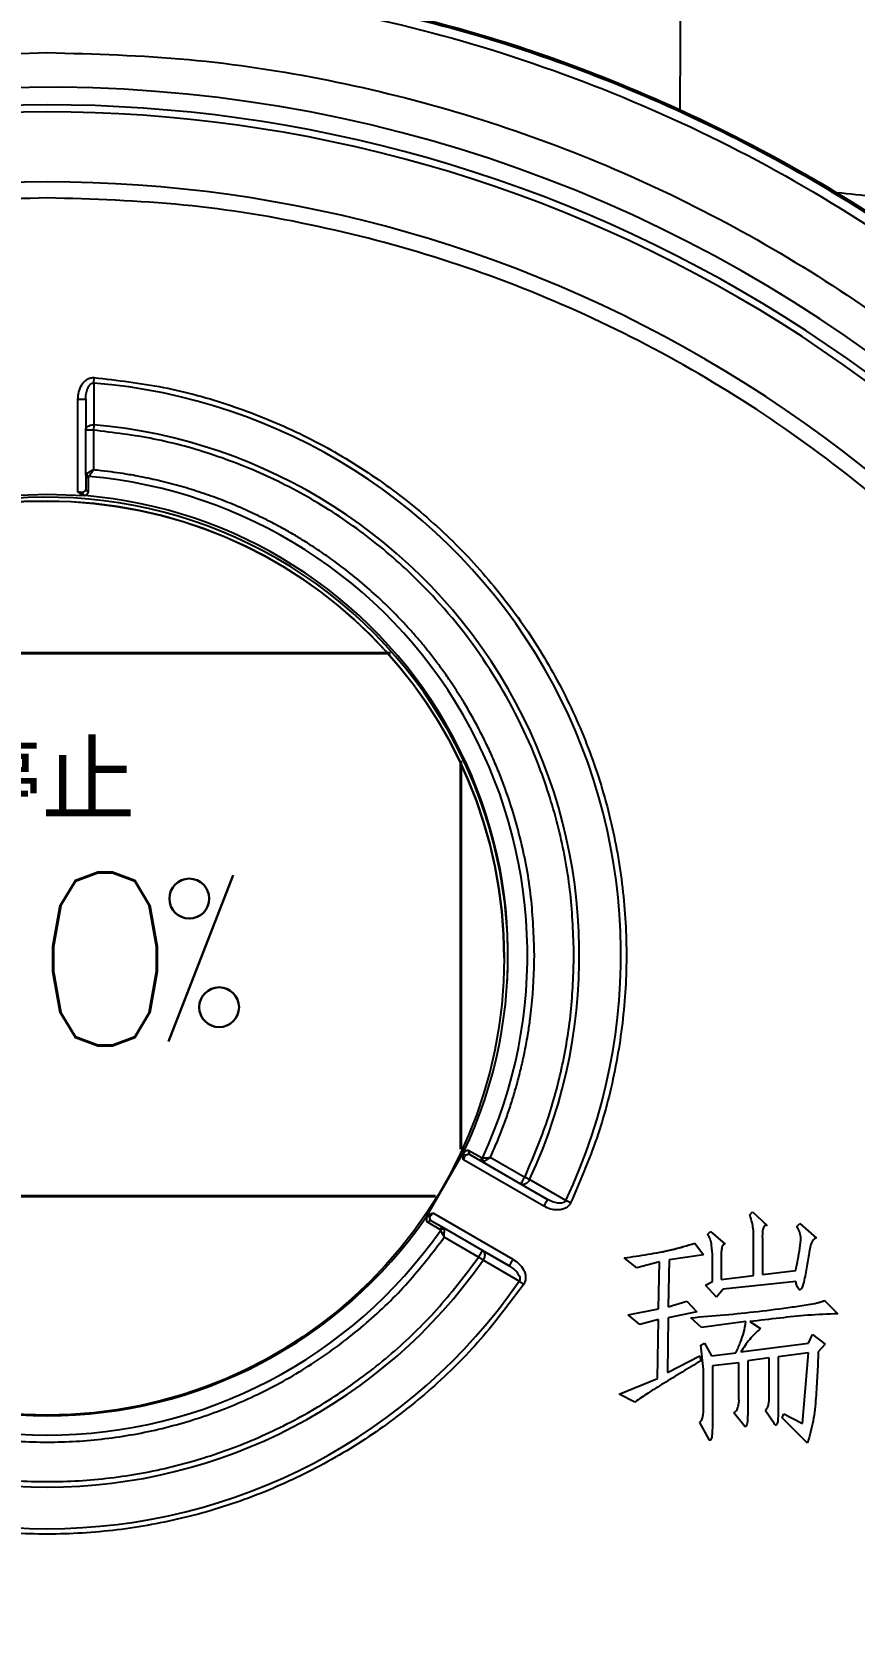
# Model space of a CAD drawing. Header units: millimetres. Extents: x 2085 to 4229, y 754 to 2271.
# Drawn here: x 2729.5 to 2783, y 2027.9 to 2131.8 of the extents above; entities that cross this region are included whole.
import ezdxf

# ---------------------------------------------------------------- set-up
doc = ezdxf.new("R2010")
doc.units = ezdxf.units.MM
for name, color, linetype, lineweight in [('DIM', 4, 'Continuous', 13), ('标注', 3, 'Continuous', 13), ('粗实线', 7, 'Continuous', 40)]:
    doc.layers.add(name, color=color, linetype=linetype, lineweight=lineweight)
doc.styles.add('01', font='txt.shx')

msp = doc.modelspace()

# ---------------------------------------------------------------- linework, layer by layer
at = {"color": 7, "linetype": 'Continuous', "lineweight": 25}
for p, q in [((2733.508, 2108.92), (2733.536, 2109.272)), ((2733.508, 2108.92), (2733.51, 2106.203)), ((2732.479, 2101.823), (2732.479, 2107.858)), ((2732.979, 2107.858), (2732.979, 2105.85)), ((2732.979, 2102.959), (2732.979, 2105.85)), ((2733.51, 2106.203), (2733.479, 2105.85)), ((2733.479, 2105.85), (2733.479, 2103.264)), ((2732.979, 2102.959), (2732.979, 2102.023)), ((2733.163, 2101.842), (2733.163, 2102.778)), ((2728.006, 2101.587), (2730.479, 2101.689)), ((2730.479, 2101.689), (2732.952, 2101.587)), ((2760.228, 2071.452), (2760.228, 2071.452)), ((2757.608, 2058.882), (2755.135, 2054.598)), ((2758.745, 2058.469), (2757.934, 2058.937)), ((2757.965, 2058.703), (2757.973, 2058.705)), ((2757.999, 2058.687), (2758.81, 2058.219)), ((2757.999, 2058.687), (2763.052, 2055.77)), ((2762.802, 2055.337), (2757.575, 2058.354)), ((2758.784, 2058.237), (2758.812, 2058.219)), ((2761.314, 2056.773), (2758.81, 2058.219)), ((2761.564, 2057.206), (2759.324, 2058.499)), ((2763.052, 2055.77), (2761.314, 2056.773)), ((2764.236, 2055.697), (2761.884, 2057.057)), ((2763.383, 2055.613), (2763.052, 2055.77)), ((2756.31, 2053.889), (2755.499, 2054.357)), ((2760.552, 2051.44), (2755.499, 2054.357)), ((2755.575, 2054.89), (2760.802, 2051.873)), ((2776.213, 2054.773), (2776.405, 2054.965)), ((2776.213, 2054.773), (2776.405, 2054.965)), ((2776.213, 2054.773), (2776.213, 2054.773)), ((2776.405, 2054.965), (2777.362, 2054.071)), ((2776.405, 2054.965), (2776.405, 2054.965)), ((2776.405, 2054.965), (2777.362, 2054.071)), ((2755.251, 2054.288), (2756.061, 2053.819)), ((2758.814, 2052.443), (2756.31, 2053.889)), ((2773.469, 2053.497), (2773.66, 2053.688)), ((2773.469, 2053.497), (2773.66, 2053.688)), ((2773.469, 2053.497), (2773.469, 2053.497)), ((2773.66, 2053.688), (2774.618, 2052.858)), ((2773.66, 2053.688), (2773.66, 2053.688)), ((2773.66, 2053.688), (2774.618, 2052.858)), ((2777.362, 2054.071), (2777.362, 2054.071)), ((2779.277, 2054.007), (2779.469, 2054.199)), ((2779.277, 2054.007), (2779.469, 2054.199)), ((2779.277, 2054.007), (2779.277, 2054.007)), ((2779.469, 2054.199), (2780.554, 2053.241)), ((2779.469, 2054.199), (2779.469, 2054.199)), ((2779.469, 2054.199), (2780.554, 2053.241)), ((2758.564, 2052.01), (2756.324, 2053.303)), ((2758.814, 2052.443), (2760.552, 2051.44)), ((2772.639, 2052.922), (2773.214, 2052.156)), ((2772.639, 2052.922), (2772.639, 2052.922)), ((2772.639, 2052.922), (2773.214, 2052.156)), ((2774.618, 2052.858), (2774.618, 2052.858)), ((2776.469, 2050.816), (2776.469, 2053.114)), ((2777.043, 2053.05), (2777.043, 2050.88)), ((2780.554, 2053.241), (2780.554, 2053.241)), ((2761.207, 2050.451), (2758.853, 2051.807)), ((2768.874, 2051.327), (2768.044, 2051.965)), ((2768.044, 2051.965), (2768.044, 2051.965)), ((2770.342, 2051.709), (2768.874, 2051.327)), ((2770.278, 2048.646), (2770.342, 2051.709)), ((2770.278, 2048.646), (2770.342, 2051.709)), ((2770.98, 2051.837), (2770.916, 2048.774)), ((2773.214, 2052.156), (2770.98, 2051.837)), ((2773.214, 2052.156), (2773.214, 2052.156)), ((2773.788, 2050.433), (2773.788, 2052.029)), ((2774.363, 2051.709), (2774.363, 2050.561)), ((2773.341, 2050.178), (2773.788, 2050.433)), ((2773.341, 2050.178), (2773.788, 2050.433)), ((2773.788, 2050.433), (2773.788, 2050.433)), ((2774.363, 2050.561), (2776.469, 2050.816)), ((2774.363, 2050.561), (2776.469, 2050.816)), ((2774.363, 2050.561), (2774.363, 2050.561)), ((2779.213, 2050.433), (2774.49, 2049.922)), ((2776.469, 2050.816), (2776.469, 2050.816)), ((2777.043, 2050.88), (2779.213, 2051.135)), ((2777.043, 2050.88), (2779.213, 2051.135)), ((2777.043, 2050.88), (2777.043, 2050.88)), ((2779.213, 2051.135), (2779.213, 2051.135)), ((2770.916, 2048.774), (2772.129, 2049.156)), ((2772.129, 2049.156), (2772.767, 2048.454)), ((2772.129, 2049.156), (2772.129, 2049.156)), ((2772.129, 2049.156), (2772.767, 2048.454)), ((2774.043, 2049.412), (2773.341, 2050.178)), ((2773.341, 2050.178), (2773.341, 2050.178)), ((2774.49, 2049.922), (2774.043, 2049.412)), ((2781.064, 2049.22), (2781.958, 2048.327)), ((2781.064, 2049.22), (2781.064, 2049.22)), ((2781.064, 2049.22), (2781.958, 2048.327)), ((2768.299, 2048.263), (2770.278, 2048.646)), ((2769.065, 2047.625), (2768.299, 2048.263)), ((2768.299, 2048.263), (2768.299, 2048.263)), ((2770.278, 2048.646), (2770.278, 2048.646)), ((2772.767, 2048.454), (2770.916, 2048.071)), ((2772.767, 2048.454), (2772.767, 2048.454)), ((2781.958, 2048.327), (2781.958, 2048.327)), ((2770.278, 2047.944), (2769.065, 2047.625)), ((2770.214, 2044.114), (2770.278, 2047.944)), ((2770.214, 2044.114), (2770.278, 2047.944)), ((2770.916, 2048.071), (2770.852, 2044.497)), ((2773.086, 2047.433), (2772.384, 2048.071)), ((2772.384, 2048.071), (2772.384, 2048.071)), ((2775.958, 2047.816), (2773.086, 2047.433)), ((2776.213, 2047.816), (2776.916, 2047.369)), ((2776.213, 2047.816), (2776.916, 2047.369)), ((2776.916, 2047.369), (2776.916, 2047.369)), ((2773.022, 2046.284), (2773.278, 2046.412)), ((2773.022, 2046.284), (2773.278, 2046.412)), ((2773.214, 2044.689), (2773.022, 2046.284)), ((2773.022, 2046.284), (2773.022, 2046.284)), ((2773.278, 2046.412), (2773.724, 2045.582)), ((2773.278, 2046.412), (2773.278, 2046.412)), ((2773.278, 2046.412), (2773.724, 2045.582)), ((2775.639, 2045.838), (2780.043, 2046.412)), ((2775.639, 2045.838), (2780.043, 2046.412)), ((2780.043, 2046.412), (2780.298, 2046.986)), ((2780.043, 2046.412), (2780.298, 2046.986)), ((2780.043, 2046.412), (2780.043, 2046.412)), ((2780.298, 2046.986), (2781.128, 2046.348)), ((2780.298, 2046.986), (2780.298, 2046.986)), ((2780.298, 2046.986), (2781.128, 2046.348)), ((2781.128, 2046.348), (2780.681, 2045.838)), ((2781.128, 2046.348), (2781.128, 2046.348)), ((2770.852, 2044.497), (2772.958, 2045.582)), ((2770.852, 2044.497), (2772.958, 2045.582)), ((2772.958, 2045.582), (2773.022, 2045.263)), ((2772.958, 2045.582), (2772.958, 2045.582)), ((2772.958, 2045.582), (2773.022, 2045.263)), ((2773.022, 2045.263), (2773.022, 2045.263)), ((2773.724, 2045.582), (2775.32, 2045.774)), ((2773.724, 2045.582), (2775.32, 2045.774)), ((2773.724, 2045.582), (2773.724, 2045.582)), ((2775.511, 2045.135), (2773.788, 2044.944)), ((2775.32, 2045.774), (2775.32, 2045.774)), ((2775.511, 2042.965), (2775.511, 2045.135)), ((2777.49, 2045.455), (2776.086, 2045.263)), ((2776.086, 2045.263), (2776.086, 2041.88)), ((2777.49, 2042.902), (2777.49, 2045.455)), ((2780.043, 2045.774), (2778.064, 2045.518)), ((2778.064, 2045.518), (2778.064, 2041.88)), ((2779.66, 2041.178), (2780.043, 2045.774)), ((2767.725, 2043.093), (2770.214, 2044.114)), ((2770.214, 2044.114), (2770.214, 2044.114)), ((2773.214, 2042.136), (2773.214, 2044.689)), ((2773.788, 2044.944), (2773.788, 2041.178)), ((2768.746, 2042.582), (2767.725, 2043.093)), ((2767.725, 2043.093), (2767.725, 2043.093)), ((2773.214, 2042.136), (2773.214, 2042.136)), ((2775.894, 2040.987), (2775.192, 2041.88)), ((2775.192, 2041.88), (2775.192, 2041.88)), ((2777.809, 2041.178), (2777.235, 2042.008)), ((2777.235, 2042.008), (2777.235, 2042.008)), ((2773.597, 2040.093), (2772.958, 2041.242)), ((2772.958, 2041.242), (2772.958, 2041.242)), ((2778.32, 2041.561), (2778.447, 2041.817)), ((2778.32, 2041.561), (2778.447, 2041.817)), ((2779.979, 2039.902), (2778.32, 2041.561)), ((2778.32, 2041.561), (2778.32, 2041.561)), ((2778.447, 2041.817), (2779.66, 2041.178)), ((2778.447, 2041.817), (2778.447, 2041.817)), ((2778.447, 2041.817), (2779.66, 2041.178)), ((2779.66, 2041.178), (2779.66, 2041.178))]:
    msp.add_line(p, q, dxfattribs=at)
at = {"color": 7, "linetype": 'Continuous', "lineweight": 25, "flags": 128}
for points in [[(2732.479, 2107.858), (2732.576, 2107.858), (2732.67, 2107.858), (2732.757, 2107.858), (2732.832, 2107.858), (2732.895, 2107.858), (2732.941, 2107.858), (2732.969, 2107.858), (2732.979, 2107.858)], [(2733.479, 2105.85), (2733.381, 2105.85), (2733.288, 2105.85), (2733.201, 2105.85), (2733.125, 2105.85), (2733.063, 2105.85), (2733.017, 2105.85), (2732.989, 2105.85), (2732.979, 2105.85)], [(2761.314, 2056.773), (2761.318, 2056.782), (2761.333, 2056.806), (2761.356, 2056.846), (2761.387, 2056.9), (2761.425, 2056.966), (2761.468, 2057.041), (2761.515, 2057.122), (2761.564, 2057.206)], [(2761.884, 2057.057), (2761.851, 2057.072), (2761.815, 2057.089), (2761.777, 2057.107), (2761.737, 2057.125), (2761.695, 2057.145), (2761.652, 2057.165), (2761.608, 2057.186), (2761.564, 2057.206)], [(2763.052, 2055.77), (2763.047, 2055.761), (2763.033, 2055.737), (2763.01, 2055.697), (2762.979, 2055.643), (2762.941, 2055.577), (2762.898, 2055.502), (2762.851, 2055.421), (2762.802, 2055.337)], [(2764.555, 2055.545), (2764.511, 2055.566), (2764.467, 2055.587), (2764.424, 2055.607), (2764.382, 2055.627), (2764.342, 2055.646), (2764.304, 2055.664), (2764.269, 2055.681), (2764.236, 2055.697)], [(2758.564, 2052.01), (2758.612, 2052.095), (2758.659, 2052.176), (2758.702, 2052.251), (2758.74, 2052.316), (2758.771, 2052.37), (2758.795, 2052.41), (2758.809, 2052.435), (2758.814, 2052.443)], [(2758.853, 2051.807), (2758.823, 2051.828), (2758.791, 2051.851), (2758.757, 2051.875), (2758.72, 2051.9), (2758.682, 2051.927), (2758.643, 2051.954), (2758.604, 2051.982), (2758.564, 2052.01)], [(2760.802, 2051.873), (2760.753, 2051.788), (2760.706, 2051.707), (2760.663, 2051.632), (2760.625, 2051.566), (2760.594, 2051.513), (2760.571, 2051.472), (2760.557, 2051.448), (2760.552, 2051.44)], [(2761.207, 2050.451), (2761.237, 2050.43), (2761.27, 2050.408), (2761.304, 2050.384), (2761.341, 2050.359), (2761.379, 2050.332), (2761.418, 2050.305), (2761.458, 2050.278), (2761.498, 2050.25)]]:
    msp.add_lwpolyline(points, dxfattribs=at)
at = {"color": 7, "linetype": 'Continuous', "lineweight": 25}
msp.add_circle((2730.478, 2071.484), 29.75, dxfattribs=at)
for centre, radius, start, end in [((2730.479, 2036.689), 91.48, 295.79271, 180), ((2730.479, 2036.689), 90.341, 353.64897, 186.35103), ((2730.479, 2036.689), 89.875, 353.64897, 186.35103), ((2730.479, 2036.689), 85.319, 353.33017, 186.66983), ((2730.479, 2071.689), 37.354, 334.65071, 85.34929), ((2730.479, 2071.689), 34.646, 335.01875, 84.98125), ((2733.168, 2102.968), 0.19, 182.68765, 268.51066), ((2733.251, 2103.056), 0.229, 190.10455, 254.91841), ((2730.479, 2071.689), 31.264, 334.97704, 85.02296), ((2730.478, 2071.484), 30, 357.22072, 180), ((2730.478, 2071.484), 29.75, 0, 179.93876), ((2730.479, 2071.689), 30, 334.72923, 85.27077), ((2733.168, 2102.032), 0.189, 182.6801, 268.38296), ((2758.101, 2058.847), 0.189, 151.61704, 237.31779), ((2758.912, 2058.378), 0.19, 151.48921, 237.31239), ((2759.03, 2058.406), 0.229, 165.08163, 229.89541), ((2730.479, 2071.689), 30, 214.72923, 325.27077), ((2755.412, 2054.189), 0.189, 62.68036, 148.38305), ((2730.479, 2071.689), 31.264, 214.97704, 325.02296), ((2756.223, 2053.72), 0.19, 62.6879, 148.51075), ((2756.258, 2053.605), 0.229, 70.10472, 134.91824), ((2730.479, 2071.689), 34.646, 215.01875, 324.98125), ((2730.479, 2071.689), 37.354, 214.65071, 325.34929), ((2730.479, 2036.689), 91.48, 180, 290.22656)]:
    msp.add_arc(centre, radius, start, end, dxfattribs=at)
for points in [[(2741.268, 2134.363), (2744.92, 2133.839), (2752.223, 2132.791), (2762.866, 2129.672), (2773.109, 2125.464), (2782.81, 2120.108), (2791.849, 2113.704), (2800.112, 2106.322), (2807.493, 2098.06), (2813.898, 2089.021), (2819.253, 2079.32), (2823.461, 2069.077), (2826.58, 2058.434), (2827.629, 2051.131), (2828.153, 2047.479)], [(2747.507, 2134.11), (2750.421, 2133.522), (2756.248, 2132.346), (2764.743, 2129.593), (2772.972, 2126.146), (2780.843, 2121.946), (2788.343, 2117.101), (2792.936, 2113.326), (2795.233, 2111.439)], [(2747.811, 2134.161), (2751.105, 2133.475), (2757.694, 2132.102), (2767.246, 2128.781), (2776.429, 2124.577), (2785.132, 2119.442), (2793.269, 2113.452), (2800.753, 2106.665), (2807.509, 2099.151), (2813.464, 2090.989), (2818.562, 2082.264), (2822.727, 2073.063), (2826.006, 2063.496), (2827.351, 2056.902), (2828.023, 2053.605)], [(2636.738, 2036.69), (2636.825, 2039.757), (2637, 2045.893), (2638.403, 2055.007), (2640.628, 2063.945), (2643.736, 2072.62), (2647.674, 2080.95), (2652.411, 2088.853), (2657.9, 2096.254), (2664.088, 2103.081), (2670.915, 2109.269), (2678.316, 2114.757), (2686.219, 2119.495), (2694.548, 2123.433), (2703.224, 2126.541), (2712.162, 2128.766), (2721.276, 2130.169), (2727.411, 2130.343), (2730.479, 2130.43)], [(2730.479, 2130.43), (2733.547, 2130.343), (2739.682, 2130.169), (2748.796, 2128.766), (2757.734, 2126.541), (2766.41, 2123.433), (2774.739, 2119.495), (2782.642, 2114.757), (2790.043, 2109.269), (2796.87, 2103.081), (2803.058, 2096.254), (2808.547, 2088.853), (2813.284, 2080.95), (2817.222, 2072.62), (2820.33, 2063.945), (2822.555, 2055.007), (2823.958, 2045.893), (2824.132, 2039.757), (2824.219, 2036.69)], [(2730.479, 2120.975), (2727.516, 2120.885), (2721.591, 2120.705), (2712.802, 2119.25), (2704.209, 2116.945), (2695.908, 2113.73), (2687.991, 2109.664), (2680.546, 2104.786), (2673.655, 2099.152), (2667.396, 2092.824), (2661.838, 2085.873), (2657.043, 2078.375), (2653.063, 2070.414), (2649.944, 2062.078), (2647.715, 2053.46), (2646.424, 2044.657), (2646, 2035.759), (2646.508, 2029.852), (2646.763, 2026.899)], [(2814.195, 2026.899), (2814.449, 2029.852), (2814.958, 2035.759), (2814.534, 2044.657), (2813.243, 2053.46), (2811.014, 2062.078), (2807.895, 2070.414), (2803.915, 2078.375), (2799.12, 2085.873), (2793.561, 2092.824), (2787.302, 2099.152), (2780.412, 2104.786), (2772.967, 2109.664), (2765.05, 2113.73), (2756.749, 2116.945), (2748.156, 2119.25), (2739.367, 2120.705), (2733.442, 2120.885), (2730.479, 2120.975)], [(2733.536, 2109.272), (2735.045, 2109.096), (2738.062, 2108.744), (2742.465, 2107.53), (2746.696, 2105.834), (2750.691, 2103.629), (2754.391, 2100.963), (2757.744, 2097.869), (2760.699, 2094.394), (2763.214, 2090.588), (2765.252, 2086.508), (2766.784, 2082.211), (2767.787, 2077.761), (2768.246, 2073.223), (2768.158, 2068.661), (2767.511, 2064.148), (2766.361, 2059.728), (2765.157, 2056.939), (2764.555, 2055.545)], [(2732.793, 2101.79), (2732.746, 2101.796), (2732.65, 2101.806), (2732.536, 2101.817), (2732.479, 2101.823)], [(2757.575, 2058.354), (2757.599, 2058.406), (2757.647, 2058.511), (2757.685, 2058.599), (2757.705, 2058.643)], [(2755.39, 2054.634), (2755.419, 2054.673), (2755.476, 2054.75), (2755.542, 2054.843), (2755.575, 2054.89)], [(2704.634, 2053.303), (2705.399, 2052.303), (2706.929, 2050.301), (2709.655, 2047.672), (2712.65, 2045.364), (2715.904, 2043.434), (2719.363, 2041.903), (2722.98, 2040.794), (2726.703, 2040.122), (2730.479, 2039.896), (2734.255, 2040.122), (2737.978, 2040.794), (2741.595, 2041.903), (2745.053, 2043.434), (2748.308, 2045.364), (2751.303, 2047.672), (2754.029, 2050.301), (2755.559, 2052.303), (2756.324, 2053.303)], [(2702.394, 2052.01), (2703.22, 2050.914), (2704.872, 2048.723), (2707.825, 2045.842), (2711.075, 2043.312), (2714.612, 2041.195), (2718.374, 2039.515), (2722.311, 2038.298), (2726.365, 2037.561), (2730.479, 2037.314), (2734.592, 2037.561), (2738.647, 2038.298), (2742.584, 2039.515), (2746.346, 2041.195), (2749.883, 2043.312), (2753.133, 2045.842), (2756.086, 2048.723), (2757.738, 2050.914), (2758.564, 2052.01)], [(2761.498, 2050.25), (2760.592, 2049.031), (2758.778, 2046.594), (2755.526, 2043.388), (2751.941, 2040.572), (2748.034, 2038.215), (2743.875, 2036.343), (2739.519, 2034.987), (2735.032, 2034.165), (2730.479, 2033.89), (2725.926, 2034.165), (2721.439, 2034.987), (2717.083, 2036.343), (2712.924, 2038.215), (2709.017, 2040.572), (2705.432, 2043.388), (2702.179, 2046.594), (2700.366, 2049.031), (2699.46, 2050.25)], [(2730.479, 1942.949), (2727.411, 1943.036), (2721.276, 1943.21), (2712.162, 1944.614), (2703.224, 1946.839), (2694.548, 1949.946), (2686.219, 1953.885), (2678.316, 1958.622), (2670.915, 1964.111), (2664.088, 1970.299), (2657.9, 1977.126), (2652.411, 1984.527), (2647.674, 1992.43), (2643.736, 2000.759), (2640.628, 2009.435), (2638.403, 2018.373), (2637, 2027.487), (2636.825, 2033.622), (2636.738, 2036.69)], [(2824.219, 2036.69), (2824.132, 2033.622), (2823.958, 2027.487), (2822.555, 2018.373), (2820.33, 2009.435), (2817.222, 2000.759), (2813.284, 1992.43), (2808.547, 1984.527), (2803.058, 1977.126), (2796.87, 1970.299), (2790.043, 1964.111), (2782.642, 1958.622), (2774.739, 1953.885), (2766.41, 1949.946), (2757.734, 1946.839), (2748.796, 1944.614), (2739.682, 1943.21), (2733.547, 1943.036), (2730.479, 1942.949)]]:
    msp.add_open_spline(points, degree=3, dxfattribs=at)
for points, knots in [([(2771.689, 2134.705), (2771.686, 2133.715), (2771.682, 2131.735), (2771.676, 2128.806), (2771.672, 2127.107), (2771.671, 2126.543)], [0, 0, 0, 0, 0.4003335, 0.8006671, 1, 1, 1, 1]), ([(2747.811, 2134.161), (2750.477, 2133.621), (2755.923, 2132.518), (2764.048, 2129.95), (2772.259, 2126.6), (2780.426, 2122.322), (2788.201, 2117.362), (2792.918, 2113.439), (2795.183, 2111.555)], [0, 0, 0, 0, 0.1535242, 0.3136607, 0.480409, 0.6537687, 0.8337391, 1, 1, 1, 1]), ([(2781.537, 2121.344), (2781.658, 2121.335), (2783.409, 2121.203), (2786.861, 2120.67), (2792.356, 2119.809), (2798.34, 2118.831), (2804.659, 2117.984), (2808.709, 2117.913), (2810.72, 2117.877)], [0, 0, 0, 0, 0.0118812, 0.1717149, 0.3437603, 0.5639817, 0.7835609, 1, 1, 1, 1]), ([(2732.479, 2107.858), (2732.49, 2108.022), (2732.513, 2108.349), (2732.676, 2108.737), (2732.874, 2109), (2733.065, 2109.159), (2733.289, 2109.268), (2733.455, 2109.271), (2733.536, 2109.272)], [0, 0, 0, 0, 0.2498125, 0.4991926, 0.6288786, 0.7494851, 0.8773244, 1, 1, 1, 1]), ([(2732.979, 2107.858), (2732.984, 2107.98), (2732.995, 2108.219), (2733.073, 2108.506), (2733.172, 2108.706), (2733.264, 2108.826), (2733.36, 2108.896), (2733.444, 2108.922), (2733.486, 2108.92), (2733.508, 2108.92)], [0, 0, 0, 0, 0.2865456, 0.5610687, 0.6891901, 0.8054766, 0.906505, 0.9531764, 1, 1, 1, 1]), ([(2732.979, 2105.85), (2732.986, 2105.896), (2732.998, 2105.969), (2733.066, 2106.054), (2733.137, 2106.111), (2733.221, 2106.155), (2733.345, 2106.197), (2733.444, 2106.2), (2733.51, 2106.203)], [0, 0, 0, 0, 0.238585, 0.3787456, 0.4999975, 0.6362115, 0.761415, 1, 1, 1, 1]), ([(2764.772, 2071.689), (2764.727, 2073.016), (2764.637, 2075.706), (2763.894, 2079.738), (2762.459, 2084.464), (2759.912, 2089.695), (2756.369, 2094.407), (2752.643, 2097.981), (2749.105, 2100.593), (2745.332, 2102.698), (2741.421, 2104.272), (2737.469, 2105.365), (2734.797, 2105.69), (2733.479, 2105.85)], [0, 0, 0, 0, 0.0782769, 0.15871, 0.2411685, 0.3693291, 0.4998887, 0.586965, 0.6733385, 0.7588314, 0.8412717, 0.9217141, 1, 1, 1, 1]), ([(2733.479, 2103.264), (2733.427, 2103.236), (2733.339, 2103.188), (2733.211, 2103.117), (2733.102, 2103.058), (2733.05, 2103.029), (2733.026, 2103.016)], [0, 0, 0, 0, 0.2853443, 0.4845682, 0.757303, 1, 1, 1, 1]), ([(2733.479, 2103.264), (2733.446, 2103.215), (2733.39, 2103.131), (2733.308, 2103.011), (2733.239, 2102.907), (2733.207, 2102.858), (2733.191, 2102.835)], [0, 0, 0, 0, 0.2860062, 0.4846128, 0.7578444, 1, 1, 1, 1]), ([(2762.196, 2071.689), (2762.153, 2072.944), (2762.067, 2075.453), (2761.374, 2079.164), (2760.547, 2081.888), (2759.849, 2083.678), (2759.456, 2084.598), (2759.035, 2085.506), (2758.585, 2086.4), (2758.107, 2087.279), (2757.761, 2087.869), (2757.51, 2088.281), (2757.216, 2088.758), (2756.75, 2089.472), (2756.176, 2090.288), (2755.648, 2090.997), (2755.109, 2091.68), (2754.537, 2092.365), (2754.106, 2092.852), (2753.432, 2093.589), (2752.57, 2094.471), (2751.294, 2095.64), (2750.105, 2096.621), (2748.986, 2097.458), (2748.051, 2098.101), (2747.256, 2098.611), (2746.537, 2099.045), (2745.813, 2099.458), (2745.061, 2099.86), (2744.506, 2100.138), (2743.72, 2100.516), (2742.783, 2100.935), (2741.456, 2101.457), (2740.186, 2101.895), (2739.099, 2102.218), (2738.218, 2102.45), (2737.549, 2102.611), (2736.878, 2102.757), (2736.381, 2102.854), (2735.957, 2102.931), (2735.505, 2103.008), (2734.814, 2103.112), (2734.105, 2103.202), (2733.649, 2103.247), (2733.479, 2103.264)], [0, 0, 0, 0, 0.0803647, 0.1607294, 0.2410941, 0.2624684, 0.283842, 0.3052151, 0.3265873, 0.3479574, 0.3693255, 0.3704427, 0.3788854, 0.405204, 0.4251182, 0.4428013, 0.4618483, 0.4808946, 0.4999402, 0.5035205, 0.5449145, 0.57896, 0.6143836, 0.643615, 0.6685119, 0.6871043, 0.7041218, 0.7223404, 0.7405585, 0.758776, 0.762108, 0.7964253, 0.8245029, 0.853496, 0.8824879, 0.8971785, 0.9118685, 0.9265578, 0.9412466, 0.9442716, 0.9541998, 0.9705965, 0.9890576, 1, 1, 1, 1]), ([(2733.026, 2103.016), (2733.013, 2103.008), (2732.986, 2102.99), (2732.981, 2102.97), (2732.979, 2102.959)], [0, 0, 0, 0, 0.4553331, 1, 1, 1, 1]), ([(2733.163, 2102.778), (2733.164, 2102.789), (2733.167, 2102.809), (2733.183, 2102.827), (2733.191, 2102.835)], [0, 0, 0, 0, 0.5050343, 1, 1, 1, 1]), ([(2732.952, 2101.587), (2732.912, 2101.594), (2732.824, 2101.609), (2732.662, 2101.689), (2732.551, 2101.77), (2732.479, 2101.823)], [0, 0, 0, 0, 0.22952037, 0.49974701, 1, 1, 1, 1]), ([(2732.979, 2102.023), (2732.97, 2101.977), (2732.957, 2101.907), (2732.877, 2101.832), (2732.82, 2101.804), (2732.793, 2101.79)], [0, 0, 0, 0, 0.5069925, 0.7668968, 1, 1, 1, 1]), ([(2732.883, 2101.603), (2732.871, 2101.613), (2732.846, 2101.632), (2732.819, 2101.68), (2732.801, 2101.734), (2732.796, 2101.772), (2732.793, 2101.79)], [0, 0, 0, 0, 0.2602756, 0.5208003, 0.77013, 1, 1, 1, 1]), ([(2732.883, 2101.603), (2732.925, 2101.617), (2733.01, 2101.644), (2733.096, 2101.703), (2733.152, 2101.769), (2733.159, 2101.818), (2733.163, 2101.842)], [0, 0, 0, 0, 0.2457787, 0.4989916, 0.7466563, 1, 1, 1, 1]), ([(2732.952, 2101.587), (2732.938, 2101.588), (2732.918, 2101.591), (2732.895, 2101.597), (2732.887, 2101.601), (2732.883, 2101.603)], [0, 0, 0, 0, 0.5522801, 0.7827511, 1, 1, 1, 1]), ([(2759.324, 2058.499), (2759.456, 2058.795), (2759.72, 2059.387), (2760.082, 2060.289), (2760.418, 2061.201), (2760.725, 2062.122), (2761.004, 2063.053), (2761.254, 2063.992), (2761.405, 2064.641), (2761.508, 2065.117), (2761.625, 2065.672), (2761.778, 2066.516), (2761.919, 2067.477), (2762.125, 2069.163), (2762.165, 2070.555), (2762.196, 2071.689)], [0, 0, 0, 0, 0.0714438, 0.1428837, 0.2143199, 0.285763, 0.3572067, 0.4286378, 0.5000556, 0.5040645, 0.5360484, 0.6252562, 0.6932376, 0.7500931, 1, 1, 1, 1]), ([(2761.564, 2057.206), (2762.055, 2058.352), (2763.038, 2060.644), (2764.017, 2064.259), (2764.656, 2067.95), (2764.733, 2070.443), (2764.772, 2071.689)], [0, 0, 0, 0, 0.24998163, 0.49999978, 0.74998163, 1, 1, 1, 1]), ([(2757.575, 2058.354), (2757.566, 2058.443), (2757.551, 2058.579), (2757.563, 2058.759), (2757.594, 2058.843), (2757.608, 2058.882)], [0, 0, 0, 0, 0.5002105, 0.7688311, 1, 1, 1, 1]), ([(2757.934, 2058.937), (2757.911, 2058.946), (2757.866, 2058.964), (2757.78, 2058.948), (2757.687, 2058.903), (2757.62, 2058.843), (2757.588, 2058.814)], [0, 0, 0, 0, 0.2532366, 0.5010025, 0.7541237, 1, 1, 1, 1]), ([(2757.588, 2058.814), (2757.588, 2058.818), (2757.588, 2058.827), (2757.594, 2058.85), (2757.602, 2058.869), (2757.608, 2058.882)], [0, 0, 0, 0, 0.2208696, 0.4522607, 1, 1, 1, 1]), ([(2757.705, 2058.643), (2757.705, 2058.643), (2757.705, 2058.643), (2757.704, 2058.643), (2757.704, 2058.643), (2757.703, 2058.643), (2757.7, 2058.646), (2757.686, 2058.655), (2757.656, 2058.68), (2757.62, 2058.721), (2757.594, 2058.77), (2757.59, 2058.799), (2757.588, 2058.814)], [0, 0, 0, 0, 0.00008506, 0.00025613, 0.00088898, 0.00334958, 0.01310734, 0.05236375, 0.21500365, 0.50523338, 0.75151104, 1, 1, 1, 1]), ([(2757.705, 2058.643), (2757.73, 2058.659), (2757.783, 2058.695), (2757.888, 2058.726), (2757.955, 2058.702), (2757.999, 2058.687)], [0, 0, 0, 0, 0.2330855, 0.4930071, 1, 1, 1, 1]), ([(2758.809, 2058.465), (2758.797, 2058.462), (2758.773, 2058.457), (2758.755, 2058.465), (2758.745, 2058.469)], [0, 0, 0, 0, 0.49497016, 1, 1, 1, 1]), ([(2758.809, 2058.465), (2758.836, 2058.467), (2758.895, 2058.47), (2759.019, 2058.478), (2759.165, 2058.489), (2759.265, 2058.495), (2759.324, 2058.499)], [0, 0, 0, 0, 0.2421389, 0.5153871, 0.7139591, 1, 1, 1, 1]), ([(2758.81, 2058.219), (2758.82, 2058.216), (2758.84, 2058.209), (2758.869, 2058.224), (2758.882, 2058.231)], [0, 0, 0, 0, 0.5446681, 1, 1, 1, 1]), ([(2758.882, 2058.231), (2758.905, 2058.245), (2758.954, 2058.274), (2759.057, 2058.337), (2759.183, 2058.413), (2759.272, 2058.467), (2759.324, 2058.499)], [0, 0, 0, 0, 0.2335876, 0.4987544, 0.7053729, 1, 1, 1, 1]), ([(2761.884, 2057.057), (2761.849, 2057.001), (2761.797, 2056.917), (2761.699, 2056.83), (2761.619, 2056.78), (2761.533, 2056.747), (2761.426, 2056.73), (2761.357, 2056.757), (2761.314, 2056.773)], [0, 0, 0, 0, 0.2385849, 0.3638389, 0.5000025, 0.6213043, 0.7614151, 1, 1, 1, 1]), ([(2764.555, 2055.545), (2764.514, 2055.476), (2764.428, 2055.334), (2764.222, 2055.194), (2763.988, 2055.107), (2763.661, 2055.068), (2763.244, 2055.121), (2762.949, 2055.265), (2762.802, 2055.337)], [0, 0, 0, 0, 0.1225406, 0.2507283, 0.3708535, 0.5011377, 0.7505279, 1, 1, 1, 1]), ([(2764.236, 2055.697), (2764.226, 2055.678), (2764.207, 2055.64), (2764.142, 2055.58), (2764.033, 2055.532), (2763.883, 2055.513), (2763.659, 2055.525), (2763.495, 2055.578), (2763.383, 2055.613)], [0, 0, 0, 0, 0.06574553, 0.13122986, 0.27289447, 0.43590199, 0.61544419, 1, 1, 1, 1]), ([(2755.135, 2054.598), (2755.161, 2054.63), (2755.218, 2054.698), (2755.368, 2054.798), (2755.494, 2054.854), (2755.575, 2054.89)], [0, 0, 0, 0, 0.2295204, 0.499747, 1, 1, 1, 1]), ([(2755.135, 2054.598), (2755.143, 2054.61), (2755.155, 2054.626), (2755.172, 2054.643), (2755.18, 2054.647), (2755.184, 2054.65)], [0, 0, 0, 0, 0.5522801, 0.7827511, 1, 1, 1, 1]), ([(2755.184, 2054.65), (2755.174, 2054.607), (2755.155, 2054.519), (2755.163, 2054.416), (2755.192, 2054.334), (2755.231, 2054.303), (2755.251, 2054.288)], [0, 0, 0, 0, 0.245779, 0.4989923, 0.7466569, 1, 1, 1, 1]), ([(2755.39, 2054.634), (2755.369, 2054.643), (2755.332, 2054.658), (2755.276, 2054.668), (2755.225, 2054.666), (2755.197, 2054.655), (2755.184, 2054.65)], [0, 0, 0, 0, 0.2846576, 0.5003137, 0.7483807, 1, 1, 1, 1]), ([(2755.499, 2054.357), (2755.463, 2054.387), (2755.41, 2054.434), (2755.384, 2054.541), (2755.388, 2054.604), (2755.39, 2054.634)], [0, 0, 0, 0, 0.5069925, 0.7668968, 1, 1, 1, 1]), ([(2776.469, 2053.114), (2776.47, 2053.398), (2776.473, 2053.964), (2776.3, 2054.504), (2776.213, 2054.773)], [0, 0, 0, 0, 0.50135613, 1, 1, 1, 1]), ([(2756.061, 2053.819), (2756.069, 2053.813), (2756.085, 2053.801), (2756.093, 2053.778), (2756.096, 2053.767)], [0, 0, 0, 0, 0.5050343, 1, 1, 1, 1]), ([(2756.324, 2053.303), (2756.298, 2053.356), (2756.253, 2053.447), (2756.19, 2053.578), (2756.135, 2053.689), (2756.109, 2053.742), (2756.096, 2053.767)], [0, 0, 0, 0, 0.2860062, 0.4846128, 0.7578444, 1, 1, 1, 1]), ([(2756.335, 2053.82), (2756.335, 2053.835), (2756.333, 2053.867), (2756.318, 2053.881), (2756.31, 2053.889)], [0, 0, 0, 0, 0.4553331, 1, 1, 1, 1]), ([(2756.324, 2053.303), (2756.326, 2053.362), (2756.328, 2053.463), (2756.331, 2053.609), (2756.334, 2053.733), (2756.335, 2053.792), (2756.335, 2053.82)], [0, 0, 0, 0, 0.2853443, 0.4845682, 0.757303, 1, 1, 1, 1]), ([(2773.788, 2052.029), (2773.78, 2052.283), (2773.768, 2052.664), (2773.667, 2053.168), (2773.535, 2053.387), (2773.469, 2053.497)], [0, 0, 0, 0, 0.5005014, 0.7507427, 1, 1, 1, 1]), ([(2777.362, 2054.071), (2777.337, 2054.077), (2777.3, 2054.087), (2777.249, 2054.08), (2777.204, 2054.061), (2777.154, 2054.019), (2777.078, 2053.886), (2777.024, 2053.553), (2777.036, 2053.251), (2777.043, 2053.05)], [0, 0, 0, 0, 0.0628935, 0.0931861, 0.1255191, 0.1834586, 0.2508615, 0.5002621, 1, 1, 1, 1]), ([(2779.213, 2051.135), (2779.309, 2051.617), (2779.454, 2052.338), (2779.574, 2053.2), (2779.471, 2053.691), (2779.342, 2053.902), (2779.277, 2054.007)], [0, 0, 0, 0, 0.50040255, 0.75006068, 0.87501107, 1, 1, 1, 1]), ([(2758.814, 2052.443), (2758.84, 2052.424), (2758.894, 2052.384), (2758.946, 2052.279), (2758.967, 2052.15), (2758.949, 2052.054), (2758.941, 2052.01)], [0, 0, 0, 0, 0.2317969, 0.4824429, 0.7604804, 1, 1, 1, 1]), ([(2768.044, 2051.965), (2768.563, 2052.04), (2769.591, 2052.188), (2771.136, 2052.466), (2772.134, 2052.769), (2772.639, 2052.922)], [0, 0, 0, 0, 0.3347977, 0.6633059, 1, 1, 1, 1]), ([(2768.044, 2051.965), (2768.563, 2052.04), (2769.608, 2052.191), (2771.153, 2052.468), (2772.15, 2052.773), (2772.639, 2052.922)], [0, 0, 0, 0, 0.3346571, 0.6740832, 1, 1, 1, 1]), ([(2774.618, 2052.858), (2774.602, 2052.859), (2774.576, 2052.86), (2774.537, 2052.853), (2774.504, 2052.833), (2774.448, 2052.775), (2774.387, 2052.607), (2774.343, 2052.24), (2774.355, 2051.922), (2774.363, 2051.709)], [0, 0, 0, 0, 0.03671035, 0.06255873, 0.09206873, 0.1257937, 0.25044774, 0.50015165, 1, 1, 1, 1]), ([(2780.554, 2053.241), (2780.531, 2053.242), (2780.498, 2053.244), (2780.455, 2053.23), (2780.397, 2053.196), (2780.19, 2052.939), (2780.132, 2052.596), (2780.021, 2051.984), (2779.91, 2051.281), (2779.78, 2050.508), (2779.633, 2050.061), (2779.575, 2049.951), (2779.546, 2049.917), (2779.519, 2049.898), (2779.493, 2049.889), (2779.472, 2049.888), (2779.451, 2049.893), (2779.428, 2049.91), (2779.354, 2049.994), (2779.283, 2050.177), (2779.236, 2050.347), (2779.213, 2050.433)], [0, 0, 0, 0, 0.0157069, 0.0230837, 0.0312977, 0.0625941, 0.2492457, 0.2645916, 0.4993189, 0.7493468, 0.8133445, 0.8286238, 0.8367404, 0.8440727, 0.8515363, 0.8553171, 0.8590269, 0.8660949, 0.8751688, 0.9374395, 1, 1, 1, 1]), ([(2758.941, 2052.01), (2758.93, 2051.975), (2758.91, 2051.904), (2758.872, 2051.839), (2758.853, 2051.807)], [0, 0, 0, 0, 0.5064463, 1, 1, 1, 1]), ([(2760.552, 2051.44), (2760.655, 2051.374), (2760.856, 2051.245), (2761.066, 2051.034), (2761.19, 2050.848), (2761.248, 2050.709), (2761.261, 2050.59), (2761.241, 2050.504), (2761.219, 2050.469), (2761.207, 2050.451)], [0, 0, 0, 0, 0.2865456, 0.5610687, 0.6891901, 0.8054766, 0.906505, 0.9531764, 1, 1, 1, 1]), ([(2760.802, 2051.873), (2760.938, 2051.781), (2761.21, 2051.597), (2761.464, 2051.262), (2761.594, 2050.959), (2761.636, 2050.714), (2761.618, 2050.465), (2761.538, 2050.321), (2761.498, 2050.25)], [0, 0, 0, 0, 0.2498125, 0.4991926, 0.6288786, 0.7494851, 0.8773244, 1, 1, 1, 1]), ([(2772.384, 2048.071), (2773.845, 2048.193), (2776.052, 2048.377), (2778.593, 2048.707), (2779.871, 2048.898), (2780.493, 2049.008), (2780.808, 2049.085), (2780.956, 2049.128), (2781.019, 2049.16), (2781.049, 2049.177), (2781.059, 2049.185), (2781.065, 2049.194), (2781.066, 2049.205), (2781.065, 2049.214), (2781.064, 2049.22)], [0, 0, 0, 0, 0.4998656, 0.7551837, 0.8732692, 0.9406533, 0.9702997, 0.9841887, 0.992842, 0.9943099, 0.9962149, 0.9970595, 0.9977627, 1, 1, 1, 1]), ([(2781.958, 2048.327), (2781.302, 2048.302), (2780.039, 2048.254), (2778.127, 2048.039), (2776.869, 2047.892), (2776.213, 2047.816)], [0, 0, 0, 0, 0.3409036, 0.6569898, 1, 1, 1, 1]), ([(2775.32, 2045.774), (2775.419, 2046.011), (2775.603, 2046.453), (2775.857, 2047.126), (2775.924, 2047.581), (2775.958, 2047.816)], [0, 0, 0, 0, 0.3593322, 0.6691852, 1, 1, 1, 1]), ([(2775.32, 2045.774), (2775.419, 2046.011), (2775.603, 2046.453), (2775.857, 2047.126), (2775.924, 2047.581), (2775.958, 2047.816)], [0, 0, 0, 0, 0.3592859, 0.6694965, 1, 1, 1, 1]), ([(2776.916, 2047.369), (2776.671, 2047.142), (2776.18, 2046.686), (2775.82, 2046.121), (2775.639, 2045.838)], [0, 0, 0, 0, 0.4987936, 1, 1, 1, 1]), ([(2773.022, 2045.263), (2772.619, 2045.02), (2771.811, 2044.533), (2770.67, 2043.831), (2769.635, 2043.2), (2769.028, 2042.778), (2768.746, 2042.582)], [0, 0, 0, 0, 0.2795319, 0.5609173, 0.7961864, 1, 1, 1, 1]), ([(2780.681, 2045.838), (2780.662, 2045.338), (2780.622, 2044.339), (2780.525, 2042.844), (2780.394, 2041.345), (2780.117, 2040.383), (2779.979, 2039.902)], [0, 0, 0, 0, 0.2500778, 0.5001569, 0.7501575, 1, 1, 1, 1]), ([(2775.192, 2041.88), (2775.232, 2041.911), (2775.31, 2041.971), (2775.42, 2042.137), (2775.532, 2042.469), (2775.52, 2042.767), (2775.511, 2042.965)], [0, 0, 0, 0, 0.1251016, 0.2504868, 0.5002749, 1, 1, 1, 1]), ([(2772.958, 2041.242), (2773.012, 2041.302), (2773.12, 2041.422), (2773.199, 2041.738), (2773.208, 2041.977), (2773.214, 2042.136)], [0, 0, 0, 0, 0.2488876, 0.4991838, 1, 1, 1, 1]), ([(2772.958, 2041.242), (2773.012, 2041.302), (2773.12, 2041.422), (2773.199, 2041.738), (2773.208, 2041.977), (2773.214, 2042.136)], [0, 0, 0, 0, 0.2488876, 0.4991838, 1, 1, 1, 1]), ([(2776.086, 2041.88), (2776.082, 2041.716), (2776.076, 2041.439), (2776.055, 2041.137), (2775.992, 2041.015), (2775.973, 2040.994), (2775.959, 2040.984), (2775.944, 2040.978), (2775.927, 2040.976), (2775.911, 2040.979), (2775.9, 2040.984), (2775.894, 2040.987)], [0, 0, 0, 0, 0.5027084, 0.8476925, 0.8958369, 0.9154027, 0.9327165, 0.9486901, 0.9644693, 0.9812397, 1, 1, 1, 1]), ([(2777.235, 2042.008), (2777.284, 2042.071), (2777.383, 2042.196), (2777.472, 2042.506), (2777.483, 2042.743), (2777.49, 2042.902)], [0, 0, 0, 0, 0.2496128, 0.5003947, 1, 1, 1, 1]), ([(2778.064, 2041.88), (2778.061, 2041.715), (2778.056, 2041.467), (2778.025, 2041.203), (2777.977, 2041.109), (2777.958, 2041.091), (2777.94, 2041.082), (2777.925, 2041.079), (2777.91, 2041.08), (2777.883, 2041.09), (2777.847, 2041.124), (2777.823, 2041.159), (2777.809, 2041.178)], [0, 0, 0, 0, 0.499283, 0.748654, 0.7826722, 0.8125834, 0.8273755, 0.8418742, 0.8564408, 0.8721286, 0.9284957, 1, 1, 1, 1]), ([(2773.788, 2041.178), (2773.785, 2040.984), (2773.779, 2040.653), (2773.756, 2040.294), (2773.692, 2040.136), (2773.668, 2040.104), (2773.646, 2040.09), (2773.63, 2040.086), (2773.613, 2040.087), (2773.602, 2040.091), (2773.597, 2040.093)], [0, 0, 0, 0, 0.50339361, 0.85618593, 0.90552278, 0.94188844, 0.95666642, 0.97042817, 0.98446506, 1, 1, 1, 1])]:
    msp.add_open_spline(points, degree=3, knots=knots, dxfattribs=at)
at = {"layer": 'DIM', "lineweight": 30}
msp.add_line((2742.589, 2076.874), (2738.371, 2066.05), dxfattribs=at)
for centre in [(2739.726, 2075.355), (2741.669, 2068.284)]:
    msp.add_circle(centre, 1.297, dxfattribs=at)
at = {"layer": '粗实线', "linetype": 'ByBlock'}
for points in [[(2708.127, 2091.322), (2752.831, 2091.322)], [(2757.408, 2084.333), (2757.408, 2059.045)], [(2755.75, 2055.99), (2705.208, 2055.99)]]:
    msp.add_lwpolyline(points, dxfattribs=at)

# ---------------------------------------------------------------- texts
at = {"layer": '标注', "attachment_point": 1, "style": '01'}
for s, insert, char_height, width in [('停止', (2723.953, 2085.4), 4.5, 32.86896), ('20', (2719.778, 2077.047), 11.25, 53.65123)]:
    msp.add_mtext(s, dxfattribs=dict(at, insert=insert, char_height=char_height, width=width))

doc.saveas('drawing.dxf')
